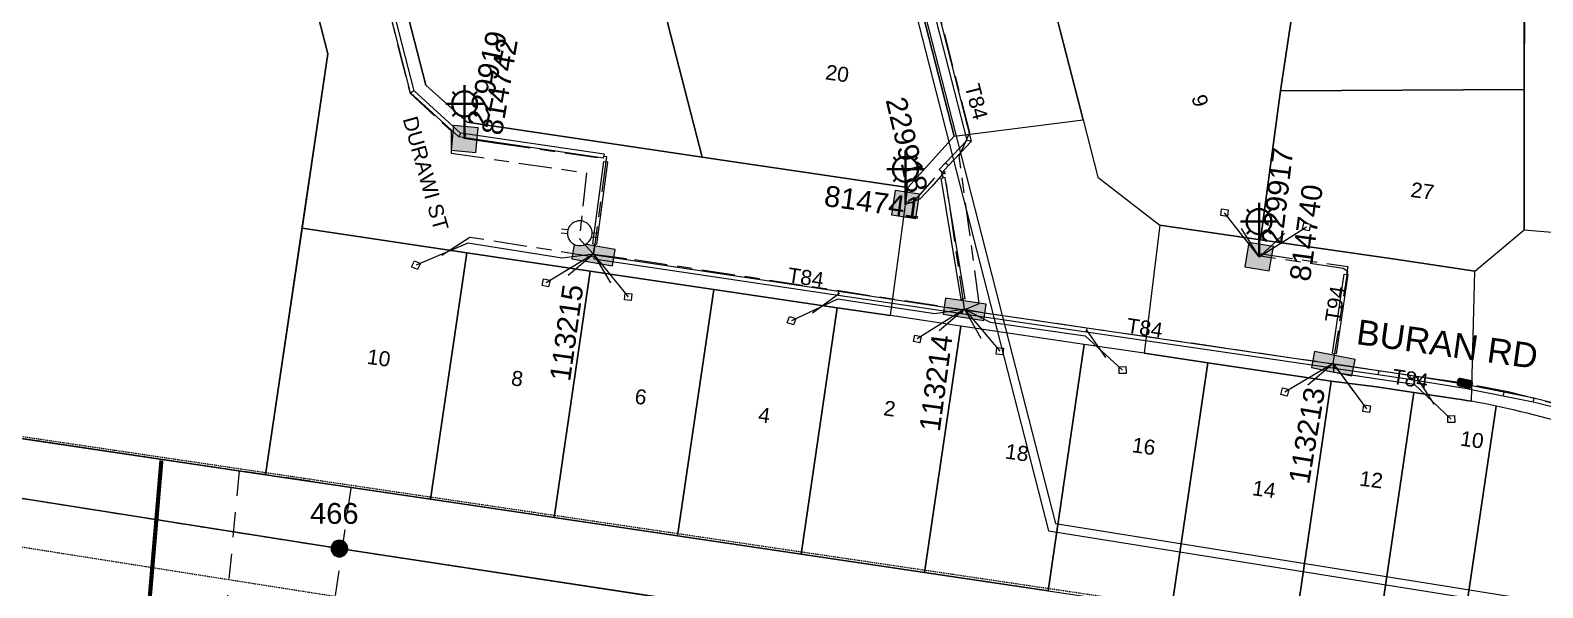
# Model space of a CAD drawing. Header units: metres. Extents: x 307322 to 308805, y 6255611 to 6257083.
# Drawn here: x 308260.2 to 308441.8, y 6256402.3 to 6256469.2 of the extents above; entities that cross this region are included whole.
import ezdxf
from ezdxf.enums import TextEntityAlignment as Align

# ---------------------------------------------------------------- set-up
doc = ezdxf.new("R2010")
doc.units = ezdxf.units.M
for name, pattern in [('Cable Exist OH', [1, 1, 0]), ('Cable Exist UG', [8.2, 4, -1.2, 1.8, -1.2]), ('Dash', [5, 3, -2]), ('HIDDEN2', [0.1875, 0.125, -0.0625])]:
    doc.linetypes.add(name, pattern=pattern)
doc.layers.get('0').update_dxf_attribs({"color": 6})
for name, color, linetype in [('_User_LV_Exist', 7, 'Continuous'), ('Duct_SP_EXT', 7, 'Continuous'), ('Equip_LV_EXT', 7, 'Continuous'), ('Equip_SP_SL_EXT', 7, 'Continuous'), ('Mains_HV_EXT', 7, 'Continuous'), ('Mains_LV_EXT', 7, 'Continuous'), ('Mains_LV_SL_EXT', 7, 'Continuous'), ('Mains_TR_EXT', 7, 'Continuous'), ('OH_Details_SP_MISC', 7, 'Continuous'), ('Services_SP_EXT', 7, 'Continuous'), ('SupportsOH_SP_TR_HV_LV_SL_EXT', 7, 'Continuous'), ('SupportsUG_SP_LV_EXT', 7, 'Continuous'), ('SupportsUG_SP_LV_SL_EXT', 7, 'Continuous'), ('Trench_SP_EXT', 7, 'Continuous'), ('Trench_SP_NEW', 2, 'Continuous')]:
    doc.layers.add(name, color=color, linetype=linetype)
for name, color, linetype, lineweight in [('Cadastre Developer_SP_EXT', 9, 'Continuous', 5), ('Cadastre Land Parcels_SP_EXT', 9, 'Continuous', 5), ('Cadastre Roads_SP_EXT', 9, 'Continuous', 5)]:
    doc.layers.add(name, color=color, linetype=linetype, lineweight=lineweight)
doc.layers.add('Features_HIDE', color=1, linetype='Continuous', plot=False)
doc.styles.add('COLUMN_LABEL', font='arial.ttf')
doc.styles.add('iecARIAL', font='arial.ttf', dxfattribs={"height": 2})
doc.styles.add('POLE_LABEL', font='arial.ttf')
doc.styles.get("Standard").update_dxf_attribs({"font": 'arial.ttf'})
doc.linetypes.add('Cable E OH', pattern='A,9.4,["E",Standard,S=1.7,R=0,X=0,Y=-1],0', length=9.4)
doc.linetypes.add('Cable P UG', pattern='A,6,-0.5,["P",Standard,S=1.7,R=0,X=0.5,Y=-1],-2.9', length=9.4)
doc.linetypes.add('IE Trench HV', pattern='A,7,-0.2,["/",Standard,S=3,R=0,X=0.6,Y=-1.4],-2.5', length=9.7)

# ---------------------------------------------------------------- blocks, each defined once
blk = doc.blocks.new('COLUMN_EXT')
blk.add_hatch(color=256).paths.add_polyline_path([(-1.49, 1.48), (-1.49, -1.49), (1.48, -1.49), (1.48, 1.48)])
blk.add_lwpolyline([(-1.49, -1.49), (1.48, -1.49), (1.48, 1.48), (-1.49, 1.48)], close=True)
for tag, height, style, flags, p in [('ASSET_NUM', 2.5, 'COLUMN_LABEL', 8, (2, 2)), ('STRUCTURE_PLANT_NUMBER', 0.2, 'POLE_LABEL', 9, (1.81, 0.03)), ('STREET_CODE', 0.2, 'COLUMN_LABEL', 9, (1.81, -0.2))]:
    blk.add_attdef(tag, text='', height=height, dxfattribs=dict(style=style, flags=flags)).set_placement(p, align=Align.MIDDLE_LEFT)
at = {"flags": 9}
for tag, p in [('COLUMN_TYPE', (1.81, -0.4)), ('OWNED_BY', (1.81, -0.6)), ('STATE', (1.81, -0.8)), ('USAGE', (1.81, -1)), ('STREETNAME', (1.81, -1.6)), ('SUBURB', (1.81, -1.8)), ('LEGEND', (1.81, -1.2)), ('LOCATION', (1.81, -1.4)), ('NOTES', (1.81, -2))]:
    blk.add_attdef(tag, text='', height=0.2, dxfattribs=at).set_placement(p, align=Align.MIDDLE_LEFT)
at = {"flags": 1}
blk.add_attdef('Z', (1.81, -2.35), '', height=0.2, dxfattribs=at)
blk = doc.blocks.new('PILLAR_EXT')
blk.add_hatch(color=256).paths.add_polyline_path([(-2.475, 0.99), (-2.475, -0.99), (2.475, -0.99), (2.475, 0.99)])
blk.add_lwpolyline([(-2.475, -0.99), (2.475, -0.99), (2.475, 0.99), (-2.475, 0.99)], close=True)
at = {"style": 'iecARIAL', "flags": 8}
blk.add_attdef('ASSET_NUM', (1.5, 3.5), '', height=2.5, dxfattribs=at)
for tag, p, flags in [('OWNED_BY', (0, -0.2), 9), ('STATE', (0, -0.4), 9), ('SUPPORT_TYPE', (0, -0.6), 9), ('STREETNAME', (0, -1.8), 9), ('SUBURB', (0, -2), 1), ('USAGE', (0, -0.8), 9), ('LEGEND', (0, -1), 9), ('LOCATION', (0, -1.2), 9), ('NOTES', (0, -1.4), 9), ('PARENT', (0, -1.6), 9)]:
    blk.add_attdef(tag, p, '', height=0.2, dxfattribs=dict(flags=flags))
blk = doc.blocks.new('SL_LANTERN_EXT')
at = {"lineweight": 40}
for p, q in [((-1.46, 5.68), (-1.06, 5.28)), ((0, 1.97), (0, 6.47)), ((1.46, 5.68), (1.06, 5.28)), ((-2.25, 4.22), (2.25, 4.22)), ((-1.46, 2.76), (-1.06, 3.16)), ((0, 0), (0, 2.72)), ((1.46, 2.76), (1.06, 3.16))]:
    blk.add_line(p, q, dxfattribs=at)
blk.add_circle((0, 4.22), 1.5, dxfattribs=at)
at = {"style": 'iecARIAL', "flags": 8}
blk.add_attdef('ASSET_NUM', (1.5, 1.5), '', height=2.5, dxfattribs=at)
for tag, p, height, flags in [('OPERATING_VOLTAGE', (0.98, -1.65), 0.2, 9), ('ORIENTATION', (0.98, -1.85), 0.2, 9), ('CONSTRUCTED_VOLTAGE', (0.98, -0.65), 0.2, 9), ('CONTROL_TYPE', (0.98, -0.85), 0.2, 9), ('LANTERN_PURPOSE', (0.98, -1.05), 0.2, 9), ('LANTERN_TYPE', (0.98, -1.25), 0.2, 9), ('NO_PHASES', (0.98, -1.45), 0.2, 9), ('LNUMBER', (2.18, -3.25), 2.5, 8), ('OWNED_BY', (0.98, -2.05), 0.2, 9), ('STATE', (0.98, -2.25), 0.2, 9), ('USAGE', (0.98, -2.45), 0.2, 9), ('CEXIST', (0.98, -2.65), 0.2, 9), ('CNEW', (0.98, -2.85), 0.2, 9), ('CNUMBER', (0.98, -3.05), 0.2, 9), ('CREMOVE', (0.98, -3.25), 0.2, 9), ('CREPLACE', (0.98, -3.45), 0.2, 9), ('LKINGHEIGHT', (0.98, -3.65), 0.2, 9), ('LBRACKET', (0.98, -3.85), 0.2, 9), ('LBRACKETVOCAB', (0.98, -4.05), 0.2, 9), ('LCATEGORY', (0.98, -4.25), 0.2, 9), ('LCHARGE1', (0.98, -4.45), 0.2, 9), ('LCHARGE1PERCENT', (0.98, -4.65), 0.2, 9), ('LCHARGE2', (0.98, -4.85), 0.2, 9), ('LCHARGE2PERCENT', (0.98, -5.05), 0.2, 9), ('LCHARGE3', (0.98, -5.25), 0.2, 9), ('LCHARGE3PERCENT', (0.98, -5.45), 0.2, 9), ('LEXIST', (0.98, -5.65), 0.2, 9), ('LLAMP', (0.98, -5.85), 0.2, 9), ('LLAMPVOCAB', (0.98, -6.05), 0.2, 9), ('LMAST', (0.98, -6.25), 0.2, 9), ('LMASTVOCAB', (0.98, -6.45), 0.2, 9), ('LNEW', (0.98, -6.65), 0.2, 9), ('LANTNUMBER', (0.98, -6.85), 0.2, 9), ('LOUTREACH', (0.98, -7.25), 0.2, 9), ('LOUTREACHVOCAB', (0.98, -7.45), 0.2, 9), ('STREETNAME', (0.98, -9.25), 0.2, 9), ('LRATECODE', (0.98, -7.65), 0.2, 9), ('LREMOVE', (0.98, -7.85), 0.2, 9), ('LREPLACE', (0.98, -8.05), 0.2, 9), ('LTYPE', (0.98, -8.25), 0.2, 9), ('LTYPEVOCAB', (0.98, -8.45), 0.2, 9), ('LEGEND', (0.98, -8.65), 0.2, 9), ('LOCATION', (0.98, -8.85), 0.2, 9), ('NOTES', (0.98, -9.05), 0.2, 9), ('SUBURB', (0.98, -9.45), 0.2, 1)]:
    blk.add_attdef(tag, p, '', height=height, dxfattribs=dict(flags=flags))
blk = doc.blocks.new('CCP_EXT')
at = {"flags": 9}
for tag, p in [('STATE', (0, -1.8)), ('LIFE_SUPPORT', (0, -1.6)), ('NOTES', (0, -2))]:
    blk.add_attdef(tag, text='', height=0.2, dxfattribs=at).set_placement(p, align=Align.MIDDLE_LEFT)
blk.add_wipeout([(0, 0.57), (0.57, 0), (0, -0.57), (-0.57, 0)])
blk.add_lwpolyline([(-0.57, 0), (0, 0.57), (0.57, 0), (0, -0.57), (-0.57, 0)])
at = {"flags": 1}
blk.add_attdef('Z', (0, 0), '', height=0.2, dxfattribs=at)
at = {"flags": 9}
for tag, p in [('CCP_TYPE', (0, 0)), ('CONSTRUCTED_VOLTAGE', (0, -0.2)), ('OPERATING_VOLTAGE', (0, -0.6)), ('ORIENTATION', (0, -0.8)), ('OWNED_BY', (0, -1)), ('NO_PHASES', (0, -0.4)), ('USAGE', (0, -1.2)), ('LEGEND', (0, -1.4))]:
    blk.add_attdef(tag, text='', height=0.2, dxfattribs=at).set_placement(p, align=Align.MIDDLE_LEFT)
blk = doc.blocks.new('POLE_EXT')
blk.add_hatch(color=256).paths.add_polyline_path([(-1, 0, 1), (1, 0, 1)])
blk.add_lwpolyline([(-1, 0, 1), (1, 0, 1)], format="xyb", close=True)
for tag, height, flags, p in [('pNumber', 2.5, 8, (-17.84, 2.07)), ('OWNED_BY', 0.2, 9, (1.35, -0.4)), ('SPECIAL_USE', 0.2, 9, (1.35, -0.8)), ('STATE', 0.2, 9, (1.35, -1)), ('cLV', 0.2, 9, (1.35, -1.4)), ('hDepth', 0.2, 9, (1.35, -1.6)), ('hDia', 0.2, 9, (1.35, -1.8)), ('PARENT', 0.2, 9, (1.35, -0.6)), ('USAGE', 0.2, 9, (1.35, -1.2)), ('cHV', 0.2, 9, (1.35, -2)), ('cLinedev', 0.2, 9, (1.35, -3.4)), ('LBRACKET', 0.2, 9, (1.35, -2.2)), ('LExisting', 0.2, 9, (1.35, -2.4)), ('LANTNUMBER', 0.2, 9, (1.35, -2.6)), ('LOther', 0.2, 9, (1.35, -2.8)), ('LRemove', 0.2, 9, (1.35, -3)), ('LEGEND', 0.2, 9, (1.35, -3.2)), ('LOCATION', 0.2, 9, (1.35, -3.6)), ('pExisting', 0.2, 9, (1.35, -3.8)), ('pFooting', 0.2, 9, (1.35, -4.4)), ('pNew', 0.2, 9, (1.35, -4.6)), ('pRelocate', 0.2, 9, (1.35, -5)), ('pRemove', 0.2, 9, (1.35, -5.2)), ('pReplace', 0.2, 9, (1.35, -5.4)), ('PFNUMBER', 0.2, 9, (1.35, -4)), ('NEWPFNUMBER', 0.2, 9, (1.35, -4.2)), ('pStay', 0.2, 9, (1.35, -5.6)), ('pType', 0.2, 9, (1.35, -5.8)), ('cspan', 0.2, 9, (1.35, -6)), ('STREETNAME', 0.2, 9, (1.35, -6.2)), ('SUBURB', 0.2, 9, (1.35, -6.4)), ('OPERATED_BY', 0.2, 9, (1.36, -7.01)), ('NOTES', 0.2, 9, (1.35, -6.6)), ('MAINTAINED_BY', 0.2, 9, (1.36, -6.81))]:
    blk.add_attdef(tag, text='', height=height, dxfattribs=dict(flags=flags)).set_placement(p, align=Align.MIDDLE_LEFT)
at = {"style": 'POLE_LABEL'}
for tag, height, flags, p in [('ASSET_NUM', 2.5, 8, (2, 2)), ('STRUCTURE_PLANT_NUMBER', 0.2, 9, (1.35, 0.03)), ('STREET_CODE', 0.2, 9, (1.35, -0.2))]:
    blk.add_attdef(tag, text='', height=height, dxfattribs=dict(at, flags=flags)).set_placement(p, align=Align.MIDDLE_LEFT)
at = {"flags": 1}
blk.add_attdef('Z', (1.35, -7.33), '', height=0.2, dxfattribs=at)
blk = doc.blocks.new('LV_STJ_EXT')
h = blk.add_hatch(color=256)
edge = h.paths.add_edge_path()
edge.add_ellipse((-0.59, 0.13), major_axis=(0.226, 0.226), ratio=1, start_angle=45, end_angle=135)
edge.add_line((-0.91, 0.13), (-0.91, -0.13))
edge.add_ellipse((-0.59, -0.13), major_axis=(0.226, 0.226), ratio=1, start_angle=135, end_angle=225)
edge.add_line((-0.59, -0.45), (0.59, -0.45))
edge.add_ellipse((0.59, -0.13), major_axis=(-0.226, 0.226), ratio=1, start_angle=135, end_angle=225)
edge.add_line((0.91, -0.13), (0.91, 0.13))
edge.add_ellipse((0.59, 0.13), major_axis=(-0.226, 0.226), ratio=1, start_angle=225, end_angle=315)
edge.add_line((0.59, 0.45), (-0.59, 0.45))
blk.add_lwpolyline([(-0.91, 0.13), (-0.91, -0.13, 0.414214), (-0.59, -0.45), (0.59, -0.45, 0.414214), (0.91, -0.13), (0.91, 0.13, 0.414214), (0.59, 0.45), (-0.59, 0.45, 0.414214)], format="xyb", close=True)
at = {"flags": 1}
blk.add_attdef('Z', (0, 0), '', height=0.2, dxfattribs=at)
at = {"flags": 9}
for tag, p in [('ORIENTATION', (0, 0)), ('USAGE', (0, -0.2)), ('LEGEND', (0, -0.4)), ('NOTES', (0, -0.6))]:
    blk.add_attdef(tag, text='', height=0.2, dxfattribs=at).set_placement(p, align=Align.MIDDLE_LEFT)
blk = doc.blocks.new('LV_UG_LINKS_OPEN_EXT')
for p, q in [((-0.25, 1.47), (-0.25, 2.22)), ((0.25, 1.47), (0.25, 2.22)), ((-0.25, -1.47), (-0.25, -2.22)), ((0.25, -1.47), (0.25, -2.22))]:
    blk.add_line(p, q)
at = {"flags": 9}
for tag, p in [('ACTUAL_STATUS', (0, 0)), ('CONSTRUCTED_VOLTAGE', (0, -0.2)), ('OPERATING_VOLTAGE', (0, -0.6)), ('ORIENTATION', (0, -0.8)), ('STATE', (0, -1)), ('SWITCH_TYPE', (0, -1.2)), ('NO_PHASES', (0, -0.4)), ('USAGE', (0, -1.4)), ('NOTES', (0, -1.6))]:
    blk.add_attdef(tag, text='', height=0.2, dxfattribs=at).set_placement(p, align=Align.MIDDLE_LEFT)
at = {"flags": 1}
blk.add_attdef('Z', (0, 0), '', height=0.2, dxfattribs=at)
blk.add_wipeout([(-0.25, 1.47), (-0.43, 1.43), (-0.61, 1.36), (-0.77, 1.28), (-0.93, 1.17), (-1.07, 1.05), (-1.19, 0.9), (-1.29, 0.75), (-1.38, 0.58), (-1.44, 0.4), (-1.48, 0.22), (-1.49, 0.03), (-1.49, -0.16), (-1.45, -0.34), (-1.4, -0.52), (-1.32, -0.69), (-1.23, -0.85), (-1.11, -1), (-0.98, -1.13), (-0.83, -1.24), (-0.66, -1.34), (-0.49, -1.41), (-0.31, -1.46), (-0.13, -1.49), (0.06, -1.49), (0.25, -1.47), (0.43, -1.43), (0.61, -1.36), (0.77, -1.28), (0.93, -1.17), (1.07, -1.05), (1.19, -0.9), (1.29, -0.75), (1.38, -0.58), (1.44, -0.4), (1.48, -0.22), (1.49, -0.03), (1.49, 0.16), (1.45, 0.34), (1.4, 0.52), (1.32, 0.69), (1.23, 0.85), (1.11, 1), (0.98, 1.13), (0.83, 1.24), (0.66, 1.34), (0.49, 1.41), (0.31, 1.46), (0.13, 1.49), (-0.06, 1.49)])
blk.add_lwpolyline([(0, -1.49, 1), (0, 1.49, 1)], format="xyb", close=True)

msp = doc.modelspace()

# ---------------------------------------------------------------- linework, layer by layer
at = {"layer": 'Cadastre Developer_SP_EXT', "linetype": 'Dash'}
msp.add_lwpolyline([(308285.34, 6256416.3), (308282.12, 6256382.68), (308279.04, 6256353.11), (308275.56, 6256319.85), (308274.22, 6256304.86), (308271.55, 6256278.36), (308282.52, 6256275.35), (308286.5, 6256298.5), (308289.29, 6256316.96), (308294.23, 6256365.95), (308294.7, 6256386.5), (308298.78, 6256414.31), (308285.34, 6256416.3)], close=True, dxfattribs=at)
at = {"layer": 'Cadastre Land Parcels_SP_EXT', "linetype": 'Continuous'}
msp.add_lwpolyline([(308133.34, 6256707.65), (308096.57, 6256456.38), (308094.84, 6256444.57), (308155.01, 6256435.64), (308288.5, 6256415.83), (308295.95, 6256466.36), (308244.28, 6256668.08)], dxfattribs=at)
for points in [[(308335.69, 6256474.19), (308331.96, 6256488.72), (308302.94, 6256481.3), (308307.73, 6256462.62), (308312.68, 6256458.15), (308340.89, 6256453.97), (308335.69, 6256474.19)], [(308439.61, 6256483.89), (308412.59, 6256476.86), (308410.34, 6256461.92), (308439.61, 6256462.08), (308439.61, 6256483.89)], [(308371.18, 6256456.48), (308364.72, 6256481.61), (308335.69, 6256474.19), (308340.89, 6256453.97), (308365.61, 6256450.3), (308371.18, 6256456.48)], [(308410.34, 6256461.92), (308412.59, 6256476.86), (308412.03, 6256479.02), (308383.26, 6256471.66), (308386.65, 6256458.45), (308388.42, 6256451.57), (308395.85, 6256445.81), (308407.92, 6256444.02), (308410.34, 6256461.92)], [(308439.6, 6256445.22), (308439.61, 6256462.08), (308410.34, 6256461.92), (308407.92, 6256444.02), (308424.12, 6256441.7), (308433.68, 6256440.28), (308439.6, 6256445.22)], [(308312.65, 6256442.48), (308292.87, 6256445.42), (308288.5, 6256415.83), (308308.31, 6256412.89), (308312.65, 6256442.48)], [(308327.48, 6256440.28), (308312.65, 6256442.48), (308308.31, 6256412.89), (308323.14, 6256410.69), (308327.48, 6256440.28)], [(308342.3, 6256438.08), (308327.48, 6256440.28), (308323.14, 6256410.69), (308337.96, 6256408.49), (308342.3, 6256438.08)], [(308357.13, 6256435.88), (308342.3, 6256438.08), (308337.96, 6256408.49), (308352.79, 6256406.29), (308357.13, 6256435.88)], [(308371.96, 6256433.68), (308363.51, 6256434.94), (308357.13, 6256435.88), (308352.79, 6256406.29), (308367.62, 6256404.09), (308371.96, 6256433.68)], [(308386.79, 6256431.48), (308371.96, 6256433.68), (308367.62, 6256404.09), (308382.45, 6256401.89), (308386.79, 6256431.48)], [(308401.61, 6256429.28), (308393.96, 6256430.42), (308386.79, 6256431.48), (308382.45, 6256401.89), (308397.27, 6256399.69), (308401.61, 6256429.28)], [(308416.44, 6256427.08), (308401.61, 6256429.28), (308397.27, 6256399.69), (308412.1, 6256397.49), (308416.44, 6256427.08)], [(308426.34, 6256425.7), (308421.85, 6256426.37), (308416.44, 6256427.08), (308412.1, 6256397.49), (308421.98, 6256396.02), (308426.34, 6256425.7)], [(308436.25, 6256424.08), (308435.51, 6256424.24), (308434.77, 6256424.38), (308434.02, 6256424.52), (308433.28, 6256424.65), (308432.67, 6256424.75), (308432.05, 6256424.85), (308431.43, 6256424.95), (308426.34, 6256425.7), (308421.98, 6256396.02), (308431.87, 6256394.56), (308436.25, 6256424.08)], [(308450.96, 6256420.35), (308439.95, 6256423.21), (308439.21, 6256423.39), (308438.47, 6256423.57), (308437.73, 6256423.75), (308436.99, 6256423.92), (308436.25, 6256424.08), (308431.87, 6256394.56), (308446.68, 6256392.35), (308450.96, 6256420.35)]]:
    msp.add_lwpolyline(points, close=True, dxfattribs=at)
at = {"layer": 'Cadastre Roads_SP_EXT', "linetype": 'Continuous'}
msp.add_lwpolyline([(308386.65, 6256458.45), (308383.26, 6256471.66), (308379.78, 6256485.22), (308377.29, 6256494.91), (308374.06, 6256507.51), (308370.83, 6256520.1), (308368.34, 6256529.79), (308365.11, 6256542.38), (308358.64, 6256567.58), (308343.61, 6256563.87), (308346.07, 6256554.27), (308349.8, 6256539.74), (308353.53, 6256525.21), (308357.26, 6256510.68), (308360.99, 6256496.14), (308364.72, 6256481.61), (308371.18, 6256456.48), (308386.65, 6256458.45)], close=True, dxfattribs=at)
msp.add_lwpolyline([(308439.62, 6256489.97), (308439.6, 6256445.22), (308455.15, 6256443.92)], dxfattribs=at)
at = {"layer": 'Duct_SP_EXT'}
for p, q in [((308372.72, 6256456), (308366.01, 6256482.25)), ((308373.25, 6256455.86), (308366.47, 6256482.37)), ((308305.89, 6256461.67), (308301, 6256480.82)), ((308306.32, 6256461.92), (308301.47, 6256480.93)), ((308305.89, 6256461.67), (308306.11, 6256461.79)), ((308311.69, 6256456.39), (308305.89, 6256461.67)), ((308306.32, 6256461.92), (308306.11, 6256461.79)), ((308311.91, 6256456.84), (308306.32, 6256461.92)), ((308311.69, 6256456.39), (308311.8, 6256456.61)), ((308312.42, 6256456.28), (308311.69, 6256456.39)), ((308311.91, 6256456.84), (308311.8, 6256456.61)), ((308312.49, 6256456.75), (308311.91, 6256456.84)), ((308312.42, 6256456.28), (308312.46, 6256456.52)), ((308312.42, 6256456.28), (308312.46, 6256456.52)), ((308329.06, 6256453.85), (308312.42, 6256456.28)), ((308312.49, 6256456.75), (308312.46, 6256456.52)), ((308312.49, 6256456.75), (308312.46, 6256456.52)), ((308329.13, 6256454.33), (308312.49, 6256456.75)), ((308370.14, 6256453.27), (308372.72, 6256456)), ((308370.49, 6256452.94), (308373.25, 6256455.86)), ((308372.72, 6256456), (308372.99, 6256455.93)), ((308373.25, 6256455.86), (308372.99, 6256455.93)), ((308329.06, 6256453.85), (308329.1, 6256454.09)), ((308329.09, 6256453.42), (308329.33, 6256453.39)), ((308329.13, 6256454.33), (308329.1, 6256454.09)), ((308329.57, 6256453.35), (308329.33, 6256453.39)), ((308369.38, 6256452.46), (308370.14, 6256453.27)), ((308369.73, 6256452.13), (308370.49, 6256452.94)), ((308370.14, 6256453.27), (308370.32, 6256453.1)), ((308370.49, 6256452.94), (308370.32, 6256453.1)), ((308369.38, 6256452.46), (308369.55, 6256452.29)), ((308369.73, 6256452.13), (308369.55, 6256452.29)), ((308369.61, 6256451.44), (308369.85, 6256451.48)), ((308372.02, 6256436.87), (308369.61, 6256451.44)), ((308370.08, 6256451.52), (308369.85, 6256451.48)), ((308372.5, 6256436.94), (308370.08, 6256451.52)), ((308327.94, 6256441.72), (308327.97, 6256441.95)), ((308416.59, 6256430.41), (308417.99, 6256439.92)), ((308417.99, 6256439.92), (308418.23, 6256439.88)), ((308418.47, 6256439.85), (308418.23, 6256439.88)), ((308417.06, 6256430.34), (308418.47, 6256439.85)), ((308357.22, 6256437.36), (308357.25, 6256437.6)), ((308357.22, 6256437.36), (308357.25, 6256437.6)), ((308372.13, 6256435.13), (308357.22, 6256437.36)), ((308357.29, 6256437.84), (308357.25, 6256437.6)), ((308357.29, 6256437.84), (308357.25, 6256437.6)), ((308372.2, 6256435.6), (308357.29, 6256437.84)), ((308372.02, 6256436.87), (308372.26, 6256436.91)), ((308372.5, 6256436.94), (308372.26, 6256436.91)), ((308372.06, 6256435.14), (308372.1, 6256435.38)), ((308387.02, 6256432.94), (308372.06, 6256435.14)), ((308372.13, 6256435.62), (308372.1, 6256435.38)), ((308387.09, 6256433.41), (308372.13, 6256435.62)), ((308372.13, 6256435.13), (308372.17, 6256435.37)), ((308372.2, 6256435.6), (308372.17, 6256435.37)), ((308387.02, 6256432.94), (308387.06, 6256433.18)), ((308387.02, 6256432.94), (308387.06, 6256433.18)), ((308387.09, 6256433.41), (308387.06, 6256433.18)), ((308387.09, 6256433.41), (308387.06, 6256433.18)), ((308416.59, 6256430.41), (308416.83, 6256430.37)), ((308416.83, 6256429.08), (308416.79, 6256428.84)), ((308417.06, 6256430.34), (308416.83, 6256430.37)), ((308422.13, 6256428.29), (308416.83, 6256429.08)), ((308416.91, 6256429.07), (308416.88, 6256428.83)), ((308416.75, 6256428.6), (308416.79, 6256428.84)), ((308422.06, 6256427.81), (308416.75, 6256428.6)), ((308416.85, 6256428.59), (308416.88, 6256428.83)), ((308422.06, 6256427.81), (308422.1, 6256428.05)), ((308425.83, 6256427.25), (308422.06, 6256427.81)), ((308422.13, 6256428.29), (308422.1, 6256428.05)), ((308425.9, 6256427.73), (308422.13, 6256428.29)), ((308425.83, 6256427.25), (308425.87, 6256427.49)), ((308425.83, 6256427.25), (308425.87, 6256427.49)), ((308426.44, 6256427.16), (308425.83, 6256427.25)), ((308425.83, 6256427.25), (308425.83, 6256427.25)), ((308425.9, 6256427.73), (308425.87, 6256427.49)), ((308425.9, 6256427.73), (308425.87, 6256427.49)), ((308426.51, 6256427.64), (308425.9, 6256427.73)), ((308425.9, 6256427.73), (308425.9, 6256427.73)), ((308426.44, 6256427.16), (308426.47, 6256427.4)), ((308426.79, 6256427.11), (308426.44, 6256427.16)), ((308426.51, 6256427.64), (308426.47, 6256427.4)), ((308426.86, 6256427.58), (308426.51, 6256427.64)), ((308426.79, 6256427.11), (308426.82, 6256427.34)), ((308426.79, 6256427.11), (308426.82, 6256427.34)), ((308426.86, 6256427.58), (308426.82, 6256427.34)), ((308426.86, 6256427.58), (308426.82, 6256427.34)), ((308433.07, 6256426.57), (308426.86, 6256427.58)), ((308433, 6256426.09), (308426.79, 6256427.11)), ((308433, 6256426.09), (308433.03, 6256426.33)), ((308433.02, 6256426.07), (308433.07, 6256426.3)), ((308437.07, 6256425.26), (308433.02, 6256426.07)), ((308433.07, 6256426.57), (308433.03, 6256426.33)), ((308433.12, 6256426.54), (308433.07, 6256426.3)), ((308437.16, 6256425.73), (308433.12, 6256426.54)), ((308437.07, 6256425.26), (308437.11, 6256425.5)), ((308437.16, 6256425.73), (308437.11, 6256425.5)), ((308440.77, 6256425.01), (308437.16, 6256425.73)), ((308440.67, 6256424.54), (308437.07, 6256425.26)), ((308440.67, 6256424.54), (308440.72, 6256424.78)), ((308450.01, 6256422.17), (308440.67, 6256424.54)), ((308440.77, 6256425.01), (308440.72, 6256424.78)), ((308450.13, 6256422.63), (308440.77, 6256425.01))]:
    msp.add_line(p, q, dxfattribs=at)
at = {"layer": 'Features_HIDE', "linetype": 'Continuous'}
msp.add_lwpolyline([(308382.45, 6256401.89), (308367.62, 6256404.09), (308352.79, 6256406.29), (308337.96, 6256408.49), (308323.14, 6256410.69), (308308.31, 6256412.89), (308288.5, 6256415.83), (308240.68, 6256422.93)], dxfattribs=at)
at = {"layer": 'Features_HIDE', "linetype": 'Cable P UG'}
msp.add_lwpolyline([(308297.36, 6256406.97), (308461.93, 6256381.85)], dxfattribs=at)
at = {"layer": 'Features_HIDE', "linetype": 'Cable E OH'}
msp.add_lwpolyline([(308297.36, 6256406.97), (308461.93, 6256381.85)], dxfattribs=at)
at = {"layer": 'Mains_HV_EXT', "linetype": 'Cable P UG'}
msp.add_lwpolyline([(308187.33, 6256424.36), (308297.36, 6256406.97)], dxfattribs=at)
at = {"layer": 'Mains_HV_EXT', "linetype": 'Cable E OH'}
msp.add_lwpolyline([(308187.33, 6256424.36), (308297.36, 6256406.97)], dxfattribs=at)
at = {"layer": 'Mains_LV_EXT', "linetype": 'Cable Exist UG'}
for points in [[(308372.35, 6256435.64), (308374.17, 6256436.4), (308371.78, 6256454.06), (308373.05, 6256456.91), (308373.05, 6256456.91), (308363.8, 6256493.06), (308363.34, 6256494.99), (308372.99, 6256492.88), (308375.34, 6256494.42)], [(308416.67, 6256429.17), (308418.42, 6256440.24), (308417.87, 6256440.6), (308417.87, 6256440.6), (308407.89, 6256442.08)], [(308416.87, 6256429.13), (308427.78, 6256427.49), (308427.78, 6256427.49), (308432.42, 6256426.84)]]:
    msp.add_lwpolyline(points, dxfattribs=at)
at = {"layer": 'Mains_LV_SL_EXT', "linetype": 'Cable Exist UG'}
msp.add_lwpolyline([(308372.42, 6256435.7), (308370.03, 6256452.23), (308368.49, 6256450.44), (308368.49, 6256450.44), (308367.05, 6256448.91), (308365.32, 6256448.28)], dxfattribs=at)
at = {"layer": 'Mains_TR_EXT', "linetype": 'Cable Exist OH'}
for points in [[(308187.33, 6256424.36), (308297.36, 6256406.97)], [(308297.36, 6256406.97), (308460.52, 6256382.17)]]:
    msp.add_lwpolyline(points, dxfattribs=at)
at = {"layer": 'OH_Details_SP_MISC', "color": 7, "linetype": 'Continuous', "flags": 128}
msp.add_lwpolyline([(308460.52, 6256382.17), (308297.33, 6256406.98), (308210.32, 6256420.71)], dxfattribs=at)
at = {"layer": 'Trench_SP_EXT', "linetype": 'Cable Exist UG'}
for points in [[(308329.1, 6256454.09), (308329.41, 6256454.04), (308329.33, 6256453.39)], [(308365.3, 6256448.64), (308366.22, 6256448.47), (308369.58, 6256452.34), (308369.85, 6256451.48)], [(308327.94, 6256441.96), (308313.01, 6256444.33), (308309.55, 6256442.09)], [(308327.86, 6256442.32), (308328.02, 6256443.51)], [(308407.89, 6256442.08), (308411.12, 6256445.04)], [(308327.86, 6256442.32), (308324.37, 6256439.37)], [(308327.86, 6256442.32), (308330.23, 6256438.3)], [(308407.81, 6256442.39), (308418.42, 6256440.82), (308418.26, 6256439.91)], [(308357.4, 6256437.58), (308353.92, 6256435.07)], [(308372.42, 6256435.7), (308372.23, 6256437)], [(308372.42, 6256435.7), (308368.85, 6256432.69)], [(308372.42, 6256435.7), (308374.66, 6256431.69)], [(308387.06, 6256433.18), (308389.52, 6256429.65)], [(308416.67, 6256429.17), (308413.41, 6256426.4)], [(308416.67, 6256429.17), (308416.86, 6256430.41)], [(308426.6, 6256427.67), (308429.01, 6256423.9)]]:
    msp.add_lwpolyline(points, dxfattribs=at)
at = {"layer": 'Trench_SP_NEW', "linetype": 'IE Trench HV', "const_width": 0.5, "flags": 128}
msp.add_lwpolyline([(308275.99, 6256417.54), (308263.61, 6256272.03)], dxfattribs=at)

# ---------------------------------------------------------------- block references
at = {"layer": 'Equip_LV_EXT', "rotation": 348.7085872307824}
msp.add_blockref('LV_STJ_EXT', (308432.46, 6256426.81), dxfattribs=at)
at = {"layer": 'Equip_SP_SL_EXT'}
ref = msp.add_blockref('SL_LANTERN_EXT', (308312.39, 6256456.14), dxfattribs=at)
ref.add_attrib('ASSET_NUM', '229919', dxfattribs={"layer": '0', "height": 2.5, "rotation": 78.175, "style": 'iecARIAL'}).set_placement((308313.89, 6256457.64), align=Align.MIDDLE_LEFT)
ref = msp.add_blockref('SL_LANTERN_EXT', (308365.32, 6256448.28), dxfattribs=at)
ref.add_attrib('ASSET_NUM', '229918', dxfattribs={"layer": '0', "height": 2.5, "rotation": 283.2995, "style": 'iecARIAL'}).set_placement((308366.82, 6256449.78), align=Align.MIDDLE_RIGHT)
ref = msp.add_blockref('SL_LANTERN_EXT', (308407.77, 6256442.01), dxfattribs=at)
ref.add_attrib('ASSET_NUM', '229917', dxfattribs={"layer": '0', "height": 2.5, "rotation": 83.2054, "style": 'iecARIAL'}).set_placement((308409.27, 6256443.51), align=Align.MIDDLE_LEFT)
at = {"layer": 'SupportsOH_SP_TR_HV_LV_SL_EXT'}
ref = msp.add_blockref('POLE_EXT', (308297.36, 6256406.97), dxfattribs=at)
ref.add_attrib('ASSET_NUM', '466', dxfattribs={"layer": '0', "height": 2.5, "rotation": 359.935, "style": 'POLE_LABEL'}).set_placement((308293.83, 6256409.19), align=Align.BOTTOM_LEFT)
at = {"layer": 'SupportsUG_SP_LV_EXT'}
ref = msp.add_blockref('PILLAR_EXT', (308327.86, 6256442.32), dxfattribs=dict(at, rotation=170.3124542217106))
ref.add_attrib('ASSET_NUM', '113215', dxfattribs={"layer": '0', "height": 2.5, "rotation": 82, "style": 'iecARIAL'}).set_placement((308325.43, 6256438.65), align=Align.MIDDLE_RIGHT)
ref = msp.add_blockref('PILLAR_EXT', (308372.42, 6256435.7), dxfattribs=dict(at, rotation=171.4575592758682))
ref.add_attrib('ASSET_NUM', '113214', dxfattribs={"layer": '0', "height": 2.5, "rotation": 82.4115, "style": 'iecARIAL'}).set_placement((308369.73, 6256432.62), align=Align.MIDDLE_RIGHT)
ref = msp.add_blockref('PILLAR_EXT', (308416.67, 6256429.17), dxfattribs=dict(at, rotation=168.5013368085314))
ref.add_attrib('ASSET_NUM', '113213', dxfattribs={"layer": '0', "height": 2.5, "rotation": 80.4131, "style": 'iecARIAL'}).set_placement((308414.47, 6256426.28), align=Align.MIDDLE_RIGHT)
at = {"layer": 'SupportsUG_SP_LV_SL_EXT'}
ref = msp.add_blockref('COLUMN_EXT', (308312.39, 6256456.14), dxfattribs=dict(at, rotation=85.0249055943664))
ref.add_attrib('ASSET_NUM', '814742', dxfattribs={"layer": '0', "height": 2.5, "rotation": 80.4575, "style": 'COLUMN_LABEL'}).set_placement((308314.39, 6256456.89), align=Align.TOP_LEFT)
ref = msp.add_blockref('COLUMN_EXT', (308365.32, 6256448.28), dxfattribs=dict(at, rotation=81.73344491395281))
ref.add_attrib('ASSET_NUM', '814741', dxfattribs={"layer": '0', "height": 2.5, "rotation": 352.2846, "style": 'COLUMN_LABEL'}).set_placement((308367.32, 6256449.03), align=Align.TOP_RIGHT)
ref = msp.add_blockref('COLUMN_EXT', (308407.77, 6256442.01), dxfattribs=dict(at, rotation=260.2094604849431))
ref.add_attrib('ASSET_NUM', '814740', dxfattribs={"layer": '0', "height": 2.5, "rotation": 82.2543, "style": 'COLUMN_LABEL'}).set_placement((308411.4, 6256439.28), align=Align.TOP_LEFT)

# ---------------------------------------------------------------- texts
at = {"layer": '_User_LV_Exist'}
for s, rotation, p in [('T84', 284.3449, (308372.43, 6256462.5)), ('T84', 351.5129, (308351.07, 6256438.95)), ('T94', 81.0216, (308417.44, 6256434.04)), ('T84', 351.5129, (308391.77, 6256432.88)), ('T84', 351.5687, (308423.65, 6256426.77))]:
    msp.add_text(s, height=1.8, rotation=rotation, dxfattribs=at).set_placement(p)
at = {"layer": 'Cadastre Land Parcels_SP_EXT'}
for s, rotation, p in [('20', 351.9728, (308355.62, 6256463.31)), ('9', 285.7469, (308399.63, 6256461.17)), ('27', 352.2129, (308425.88, 6256449.2)), ('10', 351.9722, (308300.58, 6256429.16)), ('8', 351.9708, (308317.89, 6256426.59)), ('6', 351.9708, (308332.72, 6256424.39)), ('4', 351.9708, (308347.55, 6256422.19)), ('2', 351.9696, (308362.6, 6256422.98)), ('16', 351.9721, (308392.42, 6256418.55)), ('10', 351.9788, (308431.83, 6256419.34)), ('18', 351.9708, (308377.2, 6256417.79)), ('14', 351.9672, (308406.86, 6256413.39)), ('12', 352.7394, (308419.74, 6256414.53))]:
    msp.add_text(s, height=1.8, rotation=rotation, dxfattribs=at).set_placement(p)
at = {"layer": 'Cadastre Roads_SP_EXT'}
for s, height, rotation, p in [('DURAWI ST', 1.8, 285.7386, (308304.94, 6256458.55)), ('BURAN RD', 3, 352.1273, (308419.32, 6256431.53))]:
    msp.add_text(s, height=height, rotation=rotation, dxfattribs=at).set_placement(p)

# ---------------------------------------------------------------- next in the draw order: block references
at = {"layer": 'Services_SP_EXT'}
for p, rotation in [((308403.61, 6256447.29), 308.2094605476352), ((308413.46, 6256445.59), 212.2094604385036), ((308306.56, 6256440.99), 19.21496835088223), ((308322.17, 6256438.87), 32.31245453404291), ((308332.03, 6256437.19), 128.3124542208849), ((308351.64, 6256434.32), 26.20978701703644), ((308366.74, 6256432.13), 33.45755936120729), ((308376.63, 6256430.65), 129.4575592727164), ((308391.38, 6256428.39), 136.8625035913772), ((308410.87, 6256425.76), 30.50133662494637), ((308420.67, 6256423.76), 126.5013366818789), ((308430.84, 6256422.51), 136.705223127225)]:
    msp.add_blockref('CCP_EXT', p, dxfattribs=dict(at, rotation=rotation))

# ---------------------------------------------------------------- next in the draw order: linework, layer by layer
at = {"layer": 'Cadastre Roads_SP_EXT', "linetype": 'Continuous'}
msp.add_lwpolyline([(308244.28, 6256668.08), (308295.95, 6256466.36), (308292.87, 6256445.42), (308312.65, 6256442.48), (308327.48, 6256440.28), (308342.3, 6256438.08), (308357.13, 6256435.88), (308363.51, 6256434.94), (308365.61, 6256450.3), (308365.61, 6256450.3), (308340.89, 6256453.97), (308312.68, 6256458.15), (308307.73, 6256462.62), (308302.94, 6256481.3), (308299.21, 6256495.83), (308295.48, 6256510.36), (308291.75, 6256524.89), (308288.02, 6256539.42), (308283.67, 6256556.38), (308281.18, 6256566.07), (308276.83, 6256583.02), (308273.1, 6256597.55)], dxfattribs=at)
msp.add_lwpolyline([(308433.68, 6256440.28), (308424.12, 6256441.7), (308407.92, 6256444.02), (308395.85, 6256445.81), (308393.96, 6256430.42), (308401.61, 6256429.28), (308416.44, 6256427.08), (308421.85, 6256426.37), (308426.34, 6256425.7), (308431.43, 6256424.95), (308432.05, 6256424.85), (308432.67, 6256424.75), (308433.28, 6256424.65), (308433.68, 6256440.28)], close=True, dxfattribs=at)
at = {"layer": 'Duct_SP_EXT'}
for p, q in [((308357.22, 6256437.36), (308327.94, 6256441.72)), ((308416.85, 6256428.59), (308387.02, 6256432.94)), ((308416.91, 6256429.07), (308387.09, 6256433.41))]:
    msp.add_line(p, q, dxfattribs=at)
at = {"layer": 'Features_HIDE', "linetype": 'Cable P UG'}
for points in [[(308183.58, 6257083.5), (308166, 6256954.4), (308174.59, 6256948.32), (308240.22, 6256964.22), (308382.5, 6256409.09), (308466.56, 6256395.63), (308470.2, 6256387.35), (308463.86, 6256367.61), (308463.88, 6256361.11)], [(308304.26, 6256718.45), (308383.31, 6256409.98), (308467.25, 6256396.54), (308471.27, 6256387.41), (308464.88, 6256367.55), (308464.85, 6256361.05)]]:
    msp.add_lwpolyline(points, dxfattribs=at)
at = {"layer": 'Features_HIDE', "linetype": 'HIDDEN2'}
msp.add_lwpolyline([(308078.76, 6256458.91), (308075.21, 6256436.14), (308456.88, 6256376.03), (308461.39, 6256390.47), (308089.8, 6256445.47), (308091.53, 6256457.19), (308078.76, 6256458.91)], close=True, dxfattribs=at)
at = {"layer": 'Mains_LV_EXT', "linetype": 'Cable Exist UG'}
for points in [[(308458.52, 6256458.01), (308455.14, 6256456.81), (308449.48, 6256456.79), (308449.48, 6256456.79), (308449.54, 6256437.29), (308451.28, 6256433.93), (308448.91, 6256422.88), (308448.91, 6256422.88), (308437.85, 6256425.73), (308432.46, 6256426.81)], [(308372.42, 6256435.7), (308375.3, 6256435.2), (308375.3, 6256435.2), (308416.87, 6256429.13)]]:
    msp.add_lwpolyline(points, dxfattribs=at)
at = {"layer": 'Services_SP_EXT'}
for points in [[(308407.77, 6256442.01), (308403.61, 6256447.29)], [(308407.77, 6256442.01), (308413.46, 6256445.59)], [(308372.42, 6256435.7), (308368.85, 6256435.16), (308368.85, 6256435.16), (308357.14, 6256436.91), (308351.64, 6256434.32)], [(308372.42, 6256435.7), (308366.74, 6256432.13)], [(308372.42, 6256435.7), (308376.63, 6256430.65)], [(308372.42, 6256435.7), (308375.48, 6256434.16), (308375.48, 6256434.16), (308386.88, 6256432.5), (308391.38, 6256428.39)], [(308416.67, 6256429.17), (308410.87, 6256425.76)], [(308416.67, 6256429.17), (308420.67, 6256423.76)], [(308416.67, 6256429.17), (308416.69, 6256428.15), (308416.69, 6256428.15), (308422, 6256427.36), (308426.38, 6256426.71), (308430.84, 6256422.51)]]:
    msp.add_lwpolyline(points, dxfattribs=at)
at = {"layer": 'Trench_SP_EXT', "linetype": 'Cable Exist UG'}
for points in [[(308407.77, 6256442.01), (308405.21, 6256446.15)], [(308416.67, 6256429.17), (308419.37, 6256425.46)]]:
    msp.add_lwpolyline(points, dxfattribs=at)

# ---------------------------------------------------------------- next in the draw order: block references
at = {"layer": 'Equip_LV_EXT', "rotation": 83.60391484535727}
msp.add_blockref('LV_UG_LINKS_OPEN_EXT', (308326.22, 6256444.82), dxfattribs=at)

# ---------------------------------------------------------------- next in the draw order: linework, layer by layer
at = {"layer": 'Duct_SP_EXT'}
for p, q in [((308327.78, 6256443.54), (308329.09, 6256453.42)), ((308328.25, 6256443.47), (308329.57, 6256453.35)), ((308327.78, 6256443.54), (308328.02, 6256443.51)), ((308328.25, 6256443.47), (308328.02, 6256443.51)), ((308328.01, 6256442.19), (308327.97, 6256441.95)), ((308357.29, 6256437.84), (308328.01, 6256442.19))]:
    msp.add_line(p, q, dxfattribs=at)
at = {"layer": 'Mains_LV_EXT', "linetype": 'Cable Exist UG'}
for points in [[(308289.79, 6256524.53), (308288.73, 6256520.81), (308288.73, 6256520.81), (308295.51, 6256494), (308298.26, 6256491.34), (308298.26, 6256491.34), (308305.84, 6256461.63), (308310.76, 6256457.11), (308310.78, 6256454.44), (308310.78, 6256454.44), (308327.02, 6256452.07), (308326.15, 6256444.2), (308327.86, 6256442.32)], [(308327.86, 6256442.32), (308332.77, 6256441.68), (308332.77, 6256441.68), (308372.35, 6256435.64)]]:
    msp.add_lwpolyline(points, dxfattribs=at)
at = {"layer": 'Mains_LV_SL_EXT', "linetype": 'Cable Exist UG'}
msp.add_lwpolyline([(308312.29, 6256456.25), (308316.29, 6256455.65), (308316.29, 6256455.65), (308329.38, 6256453.75), (308327.86, 6256442.32)], dxfattribs=at)
at = {"layer": 'Services_SP_EXT'}
for points in [[(308327.86, 6256442.32), (308324.09, 6256441.82), (308324.09, 6256441.82), (308312.78, 6256443.65), (308306.56, 6256440.99)], [(308327.86, 6256442.32), (308322.17, 6256438.87)], [(308327.86, 6256442.32), (308332.03, 6256437.19)]]:
    msp.add_lwpolyline(points, dxfattribs=at)

doc.saveas('drawing.dxf')
